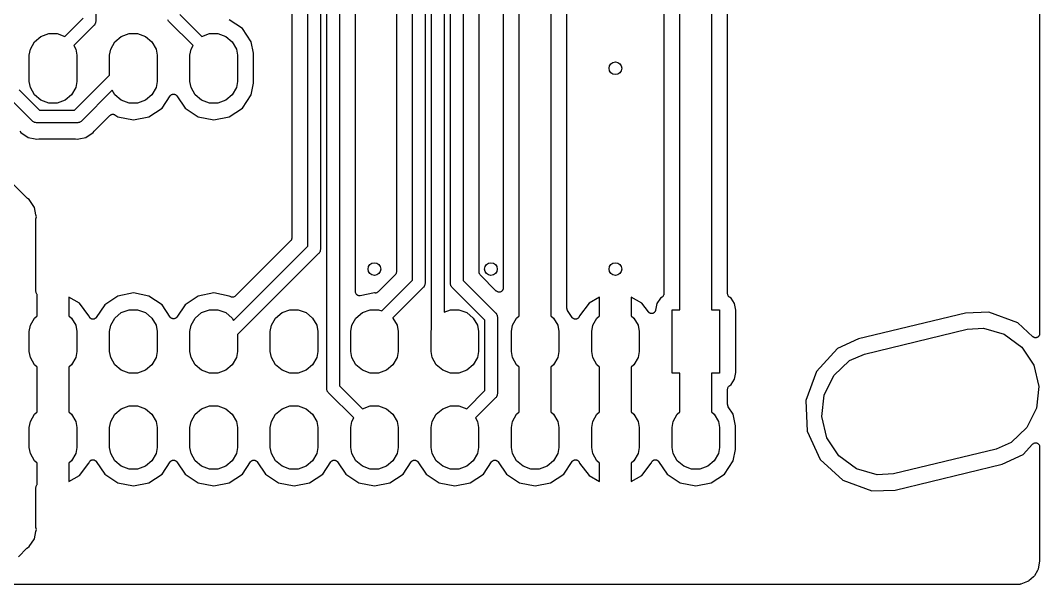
# Model space of a CAD drawing. Extents: x 106 to 188.7, y -135.7 to -88.7.
# Drawn here: x 156.45 to 188.67, y -135.71 to -117.86 of the extents above; entities that cross this region are included whole.
import ezdxf

# ---------------------------------------------------------------- set-up
doc = ezdxf.new("R2010")
doc.units = 0
doc.header["$MEASUREMENT"] = 0
doc.layers.add('BLACK', color=7, linetype='CONTINUOUS')

msp = doc.modelspace()

# ---------------------------------------------------------------- linework, layer by layer
at = {"layer": 'BLACK', "linetype": 'CONTINUOUS'}
for p, q in [((188.672, -89.4379), (188.672, -127.777)), ((165.535, -125.012), (165.535, -95.2992)), ((165.935, -95.3733), (165.935, -125.086)), ((165.027, -95.5178), (165.027, -124.749)), ((166.135, -129.496), (166.135, -95.5477)), ((166.535, -95.6218), (166.535, -129.422)), ((158.831, -95.9878), (158.831, -117.871)), ((170.444, -99.8766), (170.444, -126.092)), ((170.044, -126.166), (170.043, -99.899)), ((169.843, -100.859), (169.843, -127.094)), ((168.843, -126.085), (168.843, -101.181)), ((169.243, -101.107), (169.243, -126.159)), ((169.443, -127.628), (169.443, -100.933)), ((170.951, -125.829), (170.951, -101.415)), ((172.22, -127.21), (172.22, -107.74)), ((173.22, -107.74), (173.22, -127.21)), ((178.3, -107.93), (178.3, -127.02)), ((171.712, -107.974), (171.712, -126.335)), ((173.728, -126.976), (173.728, -107.974)), ((178.808, -126.514), (178.808, -108.436)), ((176.792, -108.927), (176.792, -126.514)), ((177.3, -127.02), (177.3, -108.995)), ((168.335, -110.511), (168.335, -125.822)), ((167.043, -126.451), (167.043, -110.536)), ((157.858, -118.37), (158.431, -117.797)), ((158.826, -117.924), (158.821, -117.95)), ((158.833, -117.898), (158.826, -117.924)), ((158.831, -117.871), (158.833, -117.898)), ((161.121, -117.868), (161.106, -117.847)), ((161.134, -117.891), (161.121, -117.868)), ((161.155, -117.908), (161.134, -117.891)), ((161.907, -118.661), (161.155, -117.908)), ((161.49, -117.678), (162.182, -118.37)), ((163.467, -118.123), (163.051, -117.845)), ((158.766, -118.028), (158.133, -118.661)), ((158.786, -118.011), (158.766, -118.028)), ((158.799, -117.988), (158.786, -118.011)), ((158.815, -117.966), (158.799, -117.988)), ((158.817, -117.957), (158.815, -117.966)), ((158.821, -117.95), (158.817, -117.957)), ((163.746, -118.54), (163.467, -118.123)), ((156.764, -118.77), (156.896, -118.541)), ((156.896, -118.541), (157.099, -118.371)), ((157.099, -118.371), (157.348, -118.28)), ((157.348, -118.28), (157.612, -118.28)), ((157.612, -118.28), (157.858, -118.37)), ((159.304, -118.77), (159.436, -118.541)), ((159.436, -118.541), (159.639, -118.371)), ((159.639, -118.371), (159.888, -118.28)), ((159.888, -118.28), (160.152, -118.28)), ((160.152, -118.28), (160.401, -118.371)), ((160.401, -118.371), (160.604, -118.541)), ((160.604, -118.541), (160.736, -118.77)), ((162.182, -118.37), (162.428, -118.28)), ((162.428, -118.28), (162.692, -118.28)), ((162.692, -118.28), (162.941, -118.371)), ((162.941, -118.371), (163.144, -118.541)), ((163.144, -118.541), (163.276, -118.77)), ((163.819, -118.907), (163.746, -118.54)), ((156.729, -118.965), (156.764, -118.77)), ((158.133, -118.661), (158.196, -118.77)), ((158.196, -118.77), (158.231, -118.965)), ((159.269, -118.965), (159.304, -118.77)), ((160.736, -118.77), (160.771, -118.965)), ((161.809, -118.965), (161.844, -118.77)), ((161.844, -118.77), (161.907, -118.661)), ((163.276, -118.77), (163.311, -118.965)), ((163.819, -119.853), (163.819, -118.907)), ((156.729, -119.795), (156.729, -118.965)), ((158.231, -118.965), (158.231, -119.795)), ((159.269, -119.594), (159.269, -118.965)), ((160.771, -118.965), (160.771, -119.795)), ((161.809, -119.795), (161.809, -118.965)), ((163.311, -118.965), (163.311, -119.795)), ((156.764, -119.99), (156.729, -119.795)), ((158.159, -120.704), (159.269, -119.594)), ((158.231, -119.795), (158.196, -119.99)), ((160.771, -119.795), (160.736, -119.99)), ((161.844, -119.99), (161.809, -119.795)), ((163.311, -119.795), (163.276, -119.99)), ((163.746, -120.22), (163.819, -119.853)), ((156.41, -120.059), (157.055, -120.704)), ((156.896, -120.219), (156.764, -119.99)), ((158.196, -119.99), (158.064, -120.219)), ((159.353, -120.076), (158.39, -121.039)), ((159.436, -120.219), (159.353, -120.076)), ((160.736, -119.99), (160.604, -120.219)), ((161.268, -120.199), (161.282, -120.196)), ((161.282, -120.196), (161.29, -120.197)), ((161.29, -120.197), (161.298, -120.196)), ((161.298, -120.196), (161.312, -120.199)), ((161.976, -120.219), (161.844, -119.99)), ((163.276, -119.99), (163.144, -120.219)), ((156.824, -121.039), (156.075, -120.29)), ((157.099, -120.389), (156.896, -120.219)), ((157.348, -120.48), (157.099, -120.389)), ((157.612, -120.48), (157.348, -120.48)), ((157.861, -120.389), (157.612, -120.48)), ((158.064, -120.219), (157.861, -120.389)), ((159.639, -120.389), (159.436, -120.219)), ((159.888, -120.48), (159.639, -120.389)), ((160.152, -120.48), (159.888, -120.48)), ((160.401, -120.389), (160.152, -120.48)), ((160.604, -120.219), (160.401, -120.389)), ((160.927, -120.637), (161.184, -120.252)), ((161.184, -120.252), (161.194, -120.242)), ((161.194, -120.242), (161.202, -120.231)), ((161.202, -120.231), (161.209, -120.226)), ((161.209, -120.226), (161.215, -120.22)), ((161.215, -120.22), (161.227, -120.214)), ((161.227, -120.214), (161.239, -120.206)), ((161.239, -120.206), (161.247, -120.204)), ((161.247, -120.204), (161.254, -120.201)), ((161.254, -120.201), (161.268, -120.199)), ((161.312, -120.199), (161.326, -120.201)), ((161.326, -120.201), (161.333, -120.204)), ((161.333, -120.204), (161.341, -120.206)), ((161.341, -120.206), (161.353, -120.214)), ((161.353, -120.214), (161.365, -120.22)), ((161.365, -120.22), (161.371, -120.226)), ((161.371, -120.226), (161.378, -120.231)), ((161.378, -120.231), (161.386, -120.242)), ((161.386, -120.242), (161.396, -120.252)), ((161.396, -120.252), (161.653, -120.637)), ((162.179, -120.389), (161.976, -120.219)), ((162.428, -120.48), (162.179, -120.389)), ((162.692, -120.48), (162.428, -120.48)), ((162.941, -120.389), (162.692, -120.48)), ((163.144, -120.219), (162.941, -120.389)), ((163.467, -120.637), (163.746, -120.22)), ((157.055, -120.704), (158.159, -120.704)), ((159.314, -120.844), (159.334, -120.839)), ((159.334, -120.839), (159.353, -120.833)), ((159.353, -120.833), (159.355, -120.833)), ((159.355, -120.833), (159.356, -120.833)), ((159.356, -120.833), (159.377, -120.835)), ((159.377, -120.835), (159.398, -120.836)), ((159.398, -120.836), (159.399, -120.837)), ((159.399, -120.837), (159.4, -120.837)), ((159.4, -120.837), (159.419, -120.846)), ((160.511, -120.915), (160.927, -120.637)), ((161.653, -120.637), (162.069, -120.915)), ((163.051, -120.915), (163.467, -120.637)), ((156.841, -121.06), (156.824, -121.039)), ((156.864, -121.073), (156.841, -121.06)), ((156.886, -121.088), (156.864, -121.073)), ((156.895, -121.09), (156.886, -121.088)), ((156.903, -121.095), (156.895, -121.09)), ((156.929, -121.099), (156.903, -121.095)), ((156.954, -121.106), (156.929, -121.099)), ((156.981, -121.104), (156.954, -121.106)), ((158.233, -121.104), (156.981, -121.104)), ((158.26, -121.106), (158.233, -121.104)), ((158.285, -121.099), (158.26, -121.106)), ((158.311, -121.095), (158.285, -121.099)), ((158.319, -121.09), (158.311, -121.095)), ((158.328, -121.088), (158.319, -121.09)), ((158.35, -121.073), (158.328, -121.088)), ((158.373, -121.06), (158.35, -121.073)), ((158.39, -121.039), (158.373, -121.06)), ((158.801, -121.346), (159.278, -120.87)), ((159.278, -120.87), (159.294, -120.858)), ((159.294, -120.858), (159.311, -120.846)), ((159.311, -120.846), (159.312, -120.845)), ((159.312, -120.845), (159.314, -120.844)), ((159.419, -120.846), (159.438, -120.854)), ((159.438, -120.854), (159.529, -120.915)), ((159.529, -120.915), (160.02, -121.012)), ((160.02, -121.012), (160.511, -120.915)), ((162.069, -120.915), (162.56, -121.012)), ((162.56, -121.012), (163.051, -120.915)), ((156.429, -121.366), (156.462, -121.414)), ((156.462, -121.414), (156.696, -121.571)), ((158.518, -121.571), (158.752, -121.414)), ((158.752, -121.414), (158.785, -121.366)), ((158.785, -121.366), (158.794, -121.357)), ((158.794, -121.357), (158.801, -121.346)), ((156.696, -121.571), (156.915, -121.614)), ((156.915, -121.614), (156.972, -121.626)), ((156.972, -121.626), (157.029, -121.614)), ((157.029, -121.614), (157.042, -121.614)), ((157.042, -121.614), (157.054, -121.612)), ((157.054, -121.612), (158.16, -121.612)), ((158.16, -121.612), (158.172, -121.614)), ((158.172, -121.614), (158.185, -121.614)), ((158.185, -121.614), (158.242, -121.626)), ((158.242, -121.626), (158.299, -121.614)), ((158.299, -121.614), (158.518, -121.571)), ((158.299, -121.614), (158.299, -121.614)), ((156.654, -123.48), (156.144, -122.97)), ((156.665, -123.488), (156.654, -123.48)), ((156.674, -123.496), (156.665, -123.488)), ((156.726, -123.532), (156.674, -123.496)), ((156.894, -123.782), (156.726, -123.532)), ((156.94, -124.016), (156.894, -123.782)), ((156.953, -124.078), (156.94, -124.016)), ((156.94, -124.016), (156.94, -124.016)), ((156.938, -124.165), (156.94, -124.153)), ((156.938, -126.441), (156.938, -124.165)), ((156.94, -124.14), (156.953, -124.078)), ((156.94, -124.153), (156.94, -124.14)), ((163.189, -127.359), (165.535, -125.012)), ((164.99, -124.839), (163.24, -126.589)), ((164.993, -124.834), (164.99, -124.839)), ((164.997, -124.831), (164.993, -124.834)), ((165.006, -124.816), (164.997, -124.831)), ((165.015, -124.803), (165.006, -124.816)), ((165.017, -124.797), (165.015, -124.803)), ((165.019, -124.793), (165.017, -124.797)), ((165.022, -124.776), (165.019, -124.793)), ((165.027, -124.76), (165.022, -124.776)), ((165.027, -124.749), (165.026, -124.755)), ((165.026, -124.755), (165.027, -124.76)), ((165.87, -125.243), (163.31, -127.803)), ((165.891, -125.226), (165.87, -125.243)), ((165.904, -125.203), (165.891, -125.226)), ((165.919, -125.181), (165.904, -125.203)), ((165.921, -125.172), (165.919, -125.181)), ((165.926, -125.164), (165.921, -125.172)), ((165.93, -125.138), (165.926, -125.164)), ((165.937, -125.113), (165.93, -125.138)), ((165.935, -125.086), (165.937, -125.113)), ((168.298, -125.912), (167.757, -126.453)), ((168.301, -125.907), (168.298, -125.912)), ((168.306, -125.904), (168.301, -125.907)), ((168.314, -125.889), (168.306, -125.904)), ((168.324, -125.876), (168.314, -125.889)), ((168.325, -125.87), (168.324, -125.876)), ((168.328, -125.866), (168.325, -125.87)), ((168.331, -125.849), (168.328, -125.866)), ((168.335, -125.833), (168.331, -125.849)), ((168.335, -125.822), (168.335, -125.828)), ((168.335, -125.828), (168.335, -125.833)), ((170.952, -125.834), (170.951, -125.829)), ((170.952, -125.84), (170.952, -125.834)), ((170.956, -125.856), (170.952, -125.84)), ((170.959, -125.872), (170.956, -125.856)), ((170.962, -125.877), (170.959, -125.872)), ((170.963, -125.882), (170.962, -125.877)), ((170.973, -125.896), (170.963, -125.882)), ((170.981, -125.91), (170.973, -125.896)), ((170.985, -125.914), (170.981, -125.91)), ((170.989, -125.918), (170.985, -125.914)), ((171.495, -126.425), (170.989, -125.918)), ((167.872, -127.056), (168.843, -126.085)), ((169.179, -126.316), (168.218, -127.276)), ((169.199, -126.299), (169.179, -126.316)), ((169.212, -126.276), (169.199, -126.299)), ((169.228, -126.254), (169.212, -126.276)), ((169.23, -126.245), (169.228, -126.254)), ((169.234, -126.237), (169.23, -126.245)), ((169.239, -126.211), (169.234, -126.237)), ((169.246, -126.186), (169.239, -126.211)), ((169.243, -126.159), (169.246, -126.186)), ((170.041, -126.192), (170.044, -126.166)), ((170.048, -126.218), (170.041, -126.192)), ((170.053, -126.244), (170.048, -126.218)), ((170.057, -126.252), (170.053, -126.244)), ((170.059, -126.26), (170.057, -126.252)), ((170.075, -126.282), (170.059, -126.26)), ((170.088, -126.305), (170.075, -126.282)), ((170.108, -126.322), (170.088, -126.305)), ((170.444, -126.092), (171.465, -127.113)), ((156.938, -126.442), (156.938, -126.441)), ((156.942, -126.463), (156.938, -126.442)), ((156.938, -126.442), (156.938, -126.442)), ((156.946, -126.485), (156.942, -126.463)), ((156.957, -126.504), (156.946, -126.485)), ((156.946, -126.485), (156.946, -126.485)), ((156.946, -126.485), (156.946, -126.485)), ((156.968, -126.523), (156.957, -126.504)), ((156.98, -126.533), (156.968, -126.523)), ((156.968, -126.523), (156.968, -126.523)), ((156.968, -126.523), (156.968, -126.523)), ((156.98, -127.21), (156.98, -126.533)), ((158.312, -126.815), (157.98, -126.625)), ((157.98, -126.625), (157.98, -127.21)), ((159.529, -126.585), (159.113, -126.863)), ((160.02, -126.487), (159.529, -126.585)), ((160.511, -126.585), (160.02, -126.487)), ((160.927, -126.863), (160.511, -126.585)), ((162.069, -126.585), (161.653, -126.863)), ((162.56, -126.487), (162.069, -126.585)), ((163.051, -126.585), (162.56, -126.487)), ((163.08, -126.604), (163.051, -126.585)), ((163.099, -126.613), (163.08, -126.604)), ((163.118, -126.621), (163.099, -126.613)), ((163.119, -126.622), (163.118, -126.621)), ((163.12, -126.622), (163.119, -126.622)), ((163.141, -126.623), (163.12, -126.622)), ((163.161, -126.625), (163.141, -126.623)), ((163.163, -126.625), (163.161, -126.625)), ((163.164, -126.625), (163.163, -126.625)), ((163.184, -126.619), (163.164, -126.625)), ((163.204, -126.614), (163.184, -126.619)), ((163.205, -126.613), (163.204, -126.614)), ((163.207, -126.613), (163.205, -126.613)), ((163.223, -126.6), (163.207, -126.613)), ((163.24, -126.589), (163.223, -126.6)), ((167.043, -126.453), (167.043, -126.451)), ((167.043, -126.454), (167.043, -126.453)), ((167.047, -126.474), (167.043, -126.454)), ((167.051, -126.495), (167.047, -126.474)), ((167.051, -126.496), (167.051, -126.495)), ((167.052, -126.497), (167.051, -126.496)), ((167.062, -126.515), (167.052, -126.497)), ((167.073, -126.533), (167.062, -126.515)), ((167.074, -126.534), (167.073, -126.533)), ((167.075, -126.535), (167.074, -126.534)), ((167.091, -126.548), (167.075, -126.535)), ((167.107, -126.561), (167.091, -126.548)), ((167.108, -126.562), (167.107, -126.561)), ((167.109, -126.563), (167.108, -126.562)), ((167.129, -126.569), (167.109, -126.563)), ((167.148, -126.576), (167.129, -126.569)), ((167.149, -126.576), (167.148, -126.576)), ((167.151, -126.577), (167.149, -126.576)), ((167.171, -126.576), (167.151, -126.577)), ((167.192, -126.576), (167.171, -126.576)), ((167.193, -126.576), (167.192, -126.576)), ((167.195, -126.576), (167.193, -126.576)), ((167.64, -126.487), (167.195, -126.576)), ((167.643, -126.488), (167.64, -126.487)), ((167.661, -126.488), (167.643, -126.488)), ((167.678, -126.49), (167.661, -126.488)), ((167.682, -126.489), (167.678, -126.49)), ((167.687, -126.489), (167.682, -126.489)), ((167.704, -126.483), (167.687, -126.489)), ((167.721, -126.478), (167.704, -126.483)), ((167.724, -126.476), (167.721, -126.478)), ((167.728, -126.475), (167.724, -126.476)), ((167.742, -126.463), (167.728, -126.475)), ((167.757, -126.453), (167.742, -126.463)), ((171.13, -127.344), (170.108, -126.322)), ((171.509, -126.434), (171.495, -126.425)), ((171.522, -126.445), (171.509, -126.434)), ((171.527, -126.447), (171.522, -126.445)), ((171.531, -126.45), (171.527, -126.447)), ((171.547, -126.455), (171.531, -126.45)), ((171.563, -126.46), (171.547, -126.455)), ((171.569, -126.46), (171.563, -126.46)), ((171.574, -126.462), (171.569, -126.46)), ((171.59, -126.46), (171.574, -126.462)), ((171.607, -126.46), (171.59, -126.46)), ((171.612, -126.458), (171.607, -126.46)), ((171.618, -126.458), (171.612, -126.458)), ((171.633, -126.451), (171.618, -126.458)), ((171.648, -126.445), (171.633, -126.451)), ((171.653, -126.442), (171.648, -126.445)), ((171.658, -126.439), (171.653, -126.442)), ((171.67, -126.427), (171.658, -126.439)), ((171.682, -126.417), (171.67, -126.427)), ((171.685, -126.412), (171.682, -126.417)), ((171.689, -126.408), (171.685, -126.412)), ((171.696, -126.393), (171.689, -126.408)), ((171.704, -126.379), (171.696, -126.393)), ((171.705, -126.373), (171.704, -126.379)), ((171.708, -126.368), (171.705, -126.373)), ((171.709, -126.351), (171.708, -126.368)), ((171.712, -126.335), (171.709, -126.351)), ((174.76, -126.625), (174.428, -126.815)), ((174.76, -127.21), (174.76, -126.625)), ((176.092, -126.815), (175.76, -126.625)), ((175.76, -126.625), (175.76, -127.21)), ((176.736, -126.619), (176.684, -126.654)), ((176.749, -126.607), (176.736, -126.619)), ((176.762, -126.595), (176.749, -126.607)), ((176.764, -126.592), (176.762, -126.595)), ((176.767, -126.589), (176.764, -126.592)), ((176.775, -126.573), (176.767, -126.589)), ((176.784, -126.557), (176.775, -126.573)), ((176.785, -126.553), (176.784, -126.557)), ((176.787, -126.549), (176.785, -126.553)), ((176.789, -126.531), (176.787, -126.549)), ((176.792, -126.514), (176.789, -126.531)), ((178.811, -126.531), (178.808, -126.514)), ((178.813, -126.549), (178.811, -126.531)), ((178.815, -126.553), (178.813, -126.549)), ((178.816, -126.557), (178.815, -126.553)), ((178.825, -126.573), (178.816, -126.557)), ((178.833, -126.589), (178.825, -126.573)), ((178.836, -126.592), (178.833, -126.589)), ((178.838, -126.595), (178.836, -126.592)), ((178.851, -126.607), (178.838, -126.595)), ((178.864, -126.619), (178.851, -126.607)), ((178.916, -126.654), (178.864, -126.619)), ((158.614, -127.206), (158.312, -126.815)), ((159.113, -126.863), (158.847, -127.261)), ((161.184, -127.248), (160.927, -126.863)), ((161.653, -126.863), (161.396, -127.248)), ((174.428, -126.815), (174.126, -127.206)), ((176.304, -127.089), (176.092, -126.815)), ((176.571, -126.822), (176.529, -127.036)), ((176.684, -126.654), (176.571, -126.822)), ((179.029, -126.822), (178.916, -126.654)), ((179.07, -127.033), (179.029, -126.822)), ((156.764, -127.51), (156.897, -127.28)), ((156.897, -127.28), (156.98, -127.21)), ((157.98, -127.21), (158.063, -127.28)), ((158.063, -127.28), (158.196, -127.51)), ((158.619, -127.224), (158.614, -127.206)), ((158.624, -127.235), (158.619, -127.224)), ((158.628, -127.247), (158.624, -127.235)), ((158.633, -127.255), (158.628, -127.247)), ((158.638, -127.264), (158.633, -127.255)), ((158.646, -127.272), (158.638, -127.264)), ((158.654, -127.282), (158.646, -127.272)), ((158.662, -127.288), (158.654, -127.282)), ((158.823, -127.286), (158.817, -127.293)), ((158.832, -127.28), (158.823, -127.286)), ((158.839, -127.27), (158.832, -127.28)), ((158.847, -127.261), (158.839, -127.27)), ((159.304, -127.51), (159.437, -127.28)), ((159.437, -127.28), (159.639, -127.11)), ((159.639, -127.11), (159.888, -127.02)), ((159.888, -127.02), (160.152, -127.02)), ((160.152, -127.02), (160.401, -127.11)), ((160.401, -127.11), (160.603, -127.28)), ((160.603, -127.28), (160.736, -127.51)), ((161.194, -127.258), (161.184, -127.248)), ((161.202, -127.269), (161.194, -127.258)), ((161.209, -127.274), (161.202, -127.269)), ((161.215, -127.28), (161.209, -127.274)), ((161.227, -127.286), (161.215, -127.28)), ((161.239, -127.294), (161.227, -127.286)), ((161.353, -127.286), (161.341, -127.294)), ((161.365, -127.28), (161.353, -127.286)), ((161.371, -127.274), (161.365, -127.28)), ((161.378, -127.269), (161.371, -127.274)), ((161.386, -127.258), (161.378, -127.269)), ((161.396, -127.248), (161.386, -127.258)), ((161.844, -127.51), (161.977, -127.28)), ((161.977, -127.28), (162.179, -127.11)), ((162.179, -127.11), (162.428, -127.02)), ((162.428, -127.02), (162.692, -127.02)), ((162.692, -127.02), (162.941, -127.11)), ((162.941, -127.11), (163.143, -127.28)), ((163.143, -127.28), (163.189, -127.359)), ((164.384, -127.51), (164.517, -127.28)), ((164.517, -127.28), (164.719, -127.11)), ((164.719, -127.11), (164.968, -127.02)), ((164.968, -127.02), (165.232, -127.02)), ((165.232, -127.02), (165.481, -127.11)), ((165.481, -127.11), (165.683, -127.28)), ((165.683, -127.28), (165.816, -127.51)), ((166.924, -127.51), (167.057, -127.28)), ((167.057, -127.28), (167.259, -127.11)), ((167.259, -127.11), (167.508, -127.02)), ((167.508, -127.02), (167.772, -127.02)), ((167.772, -127.02), (167.872, -127.056)), ((168.218, -127.276), (168.223, -127.28)), ((168.223, -127.28), (168.356, -127.51)), ((169.843, -127.094), (170.048, -127.02)), ((170.048, -127.02), (170.312, -127.02)), ((170.312, -127.02), (170.561, -127.11)), ((170.561, -127.11), (170.763, -127.28)), ((170.763, -127.28), (170.896, -127.51)), ((171.465, -127.113), (171.486, -127.13)), ((171.486, -127.13), (171.499, -127.153)), ((171.499, -127.153), (171.514, -127.175)), ((171.514, -127.175), (171.516, -127.184)), ((171.516, -127.184), (171.521, -127.192)), ((171.521, -127.192), (171.525, -127.218)), ((171.525, -127.218), (171.532, -127.243)), ((171.532, -127.243), (171.53, -127.27)), ((171.53, -127.27), (171.53, -129.651)), ((172.004, -127.51), (172.137, -127.28)), ((172.137, -127.28), (172.22, -127.21)), ((173.22, -127.21), (173.303, -127.28)), ((173.303, -127.28), (173.436, -127.51)), ((173.731, -126.991), (173.728, -126.976)), ((173.732, -127.006), (173.731, -126.991)), ((173.734, -127.012), (173.732, -127.006)), ((173.736, -127.019), (173.734, -127.012)), ((173.743, -127.032), (173.736, -127.019)), ((173.749, -127.046), (173.743, -127.032)), ((173.893, -127.261), (173.749, -127.046)), ((173.901, -127.27), (173.893, -127.261)), ((173.908, -127.28), (173.901, -127.27)), ((173.917, -127.286), (173.908, -127.28)), ((173.923, -127.293), (173.917, -127.286)), ((174.086, -127.282), (174.078, -127.288)), ((174.094, -127.272), (174.086, -127.282)), ((174.102, -127.264), (174.094, -127.272)), ((174.107, -127.255), (174.102, -127.264)), ((174.112, -127.247), (174.107, -127.255)), ((174.116, -127.235), (174.112, -127.247)), ((174.121, -127.224), (174.116, -127.235)), ((174.126, -127.206), (174.121, -127.224)), ((174.544, -127.51), (174.677, -127.28)), ((174.677, -127.28), (174.76, -127.21)), ((175.76, -127.21), (175.843, -127.28)), ((175.843, -127.28), (175.976, -127.51)), ((176.313, -127.097), (176.304, -127.089)), ((176.321, -127.107), (176.313, -127.097)), ((176.329, -127.112), (176.321, -127.107)), ((176.336, -127.119), (176.329, -127.112)), ((176.348, -127.123), (176.336, -127.119)), ((176.358, -127.13), (176.348, -127.123)), ((176.368, -127.132), (176.358, -127.13)), ((176.377, -127.136), (176.368, -127.132)), ((176.389, -127.136), (176.377, -127.136)), ((176.401, -127.138), (176.389, -127.136)), ((176.411, -127.137), (176.401, -127.138)), ((176.421, -127.137), (176.411, -127.137)), ((176.433, -127.134), (176.421, -127.137)), ((176.445, -127.132), (176.433, -127.134)), ((176.454, -127.127), (176.445, -127.132)), ((176.463, -127.124), (176.454, -127.127)), ((176.473, -127.116), (176.463, -127.124)), ((176.484, -127.111), (176.473, -127.116)), ((176.49, -127.103), (176.484, -127.111)), ((176.498, -127.097), (176.49, -127.103)), ((176.505, -127.087), (176.498, -127.097)), ((176.513, -127.077), (176.505, -127.087)), ((176.516, -127.068), (176.513, -127.077)), ((176.522, -127.06), (176.516, -127.068)), ((176.524, -127.048), (176.522, -127.06)), ((176.529, -127.036), (176.524, -127.048)), ((177.05, -129.02), (177.05, -127.02)), ((177.05, -127.02), (177.3, -127.02)), ((178.3, -127.02), (178.55, -127.02)), ((178.55, -127.02), (178.55, -129.02)), ((179.07, -129.007), (179.07, -127.033)), ((186.332, -127.122), (182.946, -127.942)), ((187.062, -127.092), (186.332, -127.122)), ((187.98, -127.429), (187.062, -127.092)), ((156.73, -127.704), (156.764, -127.51)), ((158.196, -127.51), (158.23, -127.704)), ((158.669, -127.295), (158.662, -127.288)), ((158.68, -127.3), (158.669, -127.295)), ((158.69, -127.307), (158.68, -127.3)), ((158.7, -127.309), (158.69, -127.307)), ((158.709, -127.313), (158.7, -127.309)), ((158.721, -127.314), (158.709, -127.313)), ((158.733, -127.317), (158.721, -127.314)), ((158.743, -127.316), (158.733, -127.317)), ((158.753, -127.317), (158.743, -127.316)), ((158.765, -127.314), (158.753, -127.317)), ((158.777, -127.312), (158.765, -127.314)), ((158.786, -127.308), (158.777, -127.312)), ((158.796, -127.305), (158.786, -127.308)), ((158.806, -127.298), (158.796, -127.305)), ((158.817, -127.293), (158.806, -127.298)), ((159.27, -127.704), (159.304, -127.51)), ((160.736, -127.51), (160.77, -127.704)), ((161.247, -127.296), (161.239, -127.294)), ((161.254, -127.3), (161.247, -127.296)), ((161.268, -127.301), (161.254, -127.3)), ((161.282, -127.304), (161.268, -127.301)), ((161.29, -127.304), (161.282, -127.304)), ((161.298, -127.304), (161.29, -127.304)), ((161.312, -127.301), (161.298, -127.304)), ((161.326, -127.3), (161.312, -127.301)), ((161.333, -127.296), (161.326, -127.3)), ((161.341, -127.294), (161.333, -127.296)), ((161.81, -127.704), (161.844, -127.51)), ((164.35, -127.704), (164.384, -127.51)), ((165.816, -127.51), (165.85, -127.704)), ((166.89, -127.704), (166.924, -127.51)), ((168.356, -127.51), (168.39, -127.704)), ((170.896, -127.51), (170.93, -127.704)), ((171.13, -129.577), (171.13, -127.344)), ((171.97, -127.704), (172.004, -127.51)), ((173.436, -127.51), (173.47, -127.704)), ((173.934, -127.298), (173.923, -127.293)), ((173.944, -127.305), (173.934, -127.298)), ((173.954, -127.308), (173.944, -127.305)), ((173.963, -127.312), (173.954, -127.308)), ((173.975, -127.314), (173.963, -127.312)), ((173.987, -127.317), (173.975, -127.314)), ((173.997, -127.316), (173.987, -127.317)), ((174.007, -127.317), (173.997, -127.316)), ((174.019, -127.314), (174.007, -127.317)), ((174.031, -127.313), (174.019, -127.314)), ((174.04, -127.309), (174.031, -127.313)), ((174.05, -127.307), (174.04, -127.309)), ((174.06, -127.3), (174.05, -127.307)), ((174.071, -127.295), (174.06, -127.3)), ((174.078, -127.288), (174.071, -127.295)), ((174.51, -127.704), (174.544, -127.51)), ((175.976, -127.51), (176.01, -127.704)), ((186.382, -127.633), (186.895, -127.601)), ((186.895, -127.601), (187.555, -127.795)), ((188.459, -127.87), (187.98, -127.429)), ((156.73, -128.336), (156.73, -127.704)), ((158.23, -127.704), (158.23, -128.336)), ((159.27, -128.336), (159.27, -127.704)), ((160.77, -127.704), (160.77, -128.336)), ((161.81, -128.336), (161.81, -127.704)), ((163.31, -127.803), (163.31, -128.336)), ((164.35, -128.336), (164.35, -127.704)), ((165.85, -127.704), (165.85, -128.336)), ((166.89, -128.336), (166.89, -127.704)), ((168.39, -127.704), (168.39, -128.336)), ((169.43, -127.704), (169.443, -127.628)), ((169.43, -128.336), (169.43, -127.704)), ((170.93, -127.704), (170.93, -128.336)), ((171.97, -128.336), (171.97, -127.704)), ((173.47, -127.704), (173.47, -128.336)), ((174.51, -128.336), (174.51, -127.704)), ((176.01, -127.704), (176.01, -128.336)), ((183.135, -128.419), (186.382, -127.633)), ((187.555, -127.795), (188.109, -128.203)), ((188.471, -127.877), (188.459, -127.87)), ((188.481, -127.886), (188.471, -127.877)), ((188.489, -127.889), (188.481, -127.886)), ((188.496, -127.894), (188.489, -127.889)), ((188.51, -127.897), (188.496, -127.894)), ((188.523, -127.902), (188.51, -127.897)), ((188.531, -127.902), (188.523, -127.902)), ((188.539, -127.903), (188.531, -127.902)), ((188.553, -127.902), (188.539, -127.903)), ((188.567, -127.902), (188.553, -127.902)), ((188.575, -127.899), (188.567, -127.902)), ((188.583, -127.898), (188.575, -127.899)), ((188.595, -127.891), (188.583, -127.898)), ((188.608, -127.886), (188.595, -127.891)), ((188.615, -127.881), (188.608, -127.886)), ((188.622, -127.877), (188.615, -127.881)), ((188.632, -127.867), (188.622, -127.877)), ((188.642, -127.858), (188.632, -127.867)), ((188.646, -127.851), (188.642, -127.858)), ((188.652, -127.845), (188.646, -127.851)), ((188.657, -127.832), (188.652, -127.845)), ((188.664, -127.82), (188.657, -127.832)), ((188.666, -127.812), (188.664, -127.82)), ((188.669, -127.804), (188.666, -127.812)), ((188.67, -127.79), (188.669, -127.804)), ((188.672, -127.777), (188.67, -127.79)), ((182.282, -128.249), (181.62, -128.968)), ((182.946, -127.942), (182.282, -128.249)), ((188.109, -128.203), (188.489, -128.776)), ((156.764, -128.53), (156.73, -128.336)), ((156.897, -128.76), (156.764, -128.53)), ((158.196, -128.53), (158.063, -128.76)), ((158.23, -128.336), (158.196, -128.53)), ((159.304, -128.53), (159.27, -128.336)), ((159.437, -128.76), (159.304, -128.53)), ((160.736, -128.53), (160.603, -128.76)), ((160.77, -128.336), (160.736, -128.53)), ((161.844, -128.53), (161.81, -128.336)), ((161.977, -128.76), (161.844, -128.53)), ((163.276, -128.53), (163.143, -128.76)), ((163.31, -128.336), (163.276, -128.53)), ((164.384, -128.53), (164.35, -128.336)), ((164.517, -128.76), (164.384, -128.53)), ((165.816, -128.53), (165.683, -128.76)), ((165.85, -128.336), (165.816, -128.53)), ((166.924, -128.53), (166.89, -128.336)), ((167.057, -128.76), (166.924, -128.53)), ((168.356, -128.53), (168.223, -128.76)), ((168.39, -128.336), (168.356, -128.53)), ((169.464, -128.53), (169.43, -128.336)), ((169.597, -128.76), (169.464, -128.53)), ((170.896, -128.53), (170.763, -128.76)), ((170.93, -128.336), (170.896, -128.53)), ((172.004, -128.53), (171.97, -128.336)), ((172.137, -128.76), (172.004, -128.53)), ((173.436, -128.53), (173.303, -128.76)), ((173.47, -128.336), (173.436, -128.53)), ((174.544, -128.53), (174.51, -128.336)), ((174.677, -128.76), (174.544, -128.53)), ((175.976, -128.53), (175.843, -128.76)), ((176.01, -128.336), (175.976, -128.53)), ((182.663, -128.624), (183.135, -128.419)), ((156.98, -128.83), (156.897, -128.76)), ((156.98, -130.25), (156.98, -128.83)), ((158.063, -128.76), (157.98, -128.83)), ((157.98, -128.83), (157.98, -130.25)), ((159.639, -128.93), (159.437, -128.76)), ((160.603, -128.76), (160.401, -128.93)), ((162.179, -128.93), (161.977, -128.76)), ((163.143, -128.76), (162.941, -128.93)), ((164.719, -128.93), (164.517, -128.76)), ((165.683, -128.76), (165.481, -128.93)), ((167.259, -128.93), (167.057, -128.76)), ((168.223, -128.76), (168.021, -128.93)), ((169.799, -128.93), (169.597, -128.76)), ((170.763, -128.76), (170.561, -128.93)), ((172.22, -128.83), (172.137, -128.76)), ((172.22, -130.25), (172.22, -128.83)), ((173.303, -128.76), (173.22, -128.83)), ((173.22, -128.83), (173.22, -130.25)), ((174.76, -128.83), (174.677, -128.76)), ((174.76, -130.25), (174.76, -128.83)), ((175.843, -128.76), (175.76, -128.83)), ((175.76, -128.83), (175.76, -130.25)), ((182.165, -129.099), (182.663, -128.624)), ((188.489, -128.776), (188.651, -129.444)), ((159.888, -129.02), (159.639, -128.93)), ((160.152, -129.02), (159.888, -129.02)), ((160.401, -128.93), (160.152, -129.02)), ((162.428, -129.02), (162.179, -128.93)), ((162.692, -129.02), (162.428, -129.02)), ((162.941, -128.93), (162.692, -129.02)), ((164.968, -129.02), (164.719, -128.93)), ((165.232, -129.02), (164.968, -129.02)), ((165.481, -128.93), (165.232, -129.02)), ((167.508, -129.02), (167.259, -128.93)), ((167.772, -129.02), (167.508, -129.02)), ((168.021, -128.93), (167.772, -129.02)), ((170.048, -129.02), (169.799, -128.93)), ((170.312, -129.02), (170.048, -129.02)), ((170.561, -128.93), (170.312, -129.02)), ((177.3, -129.02), (177.05, -129.02)), ((177.3, -130.25), (177.3, -129.02)), ((178.55, -129.02), (178.3, -129.02)), ((178.3, -129.02), (178.3, -130.25)), ((178.916, -129.386), (179.029, -129.218)), ((179.029, -129.218), (179.07, -129.007)), ((181.62, -128.968), (181.283, -129.886)), ((181.859, -129.715), (182.165, -129.099)), ((166.133, -129.523), (166.135, -129.496)), ((166.14, -129.548), (166.133, -129.523)), ((166.535, -129.422), (167.262, -130.149)), ((178.808, -129.526), (178.811, -129.509)), ((178.808, -130.016), (178.808, -129.526)), ((178.811, -129.509), (178.813, -129.491)), ((178.813, -129.491), (178.815, -129.487)), ((178.815, -129.487), (178.816, -129.483)), ((178.816, -129.483), (178.825, -129.467)), ((178.825, -129.467), (178.833, -129.451)), ((178.833, -129.451), (178.836, -129.448)), ((178.836, -129.448), (178.838, -129.445)), ((178.838, -129.445), (178.851, -129.433)), ((178.851, -129.433), (178.864, -129.421)), ((178.864, -129.421), (178.916, -129.386)), ((188.651, -129.444), (188.574, -130.127)), ((166.144, -129.574), (166.14, -129.548)), ((166.149, -129.582), (166.144, -129.574)), ((166.151, -129.591), (166.149, -129.582)), ((166.166, -129.613), (166.151, -129.591)), ((166.179, -129.636), (166.166, -129.613)), ((166.2, -129.653), (166.179, -129.636)), ((166.987, -130.44), (166.2, -129.653)), ((170.558, -130.149), (171.13, -129.577)), ((171.465, -129.808), (170.833, -130.44)), ((171.486, -129.791), (171.465, -129.808)), ((171.499, -129.768), (171.486, -129.791)), ((171.514, -129.746), (171.499, -129.768)), ((171.516, -129.737), (171.514, -129.746)), ((171.521, -129.729), (171.516, -129.737)), ((171.525, -129.703), (171.521, -129.729)), ((171.532, -129.678), (171.525, -129.703)), ((171.53, -129.651), (171.532, -129.678)), ((181.783, -130.398), (181.859, -129.715)), ((159.437, -130.32), (159.639, -130.15)), ((159.639, -130.15), (159.888, -130.06)), ((159.888, -130.06), (160.152, -130.06)), ((160.152, -130.06), (160.401, -130.15)), ((160.401, -130.15), (160.603, -130.32)), ((161.977, -130.32), (162.179, -130.15)), ((162.179, -130.15), (162.428, -130.06)), ((162.428, -130.06), (162.692, -130.06)), ((162.692, -130.06), (162.941, -130.15)), ((162.941, -130.15), (163.143, -130.32)), ((164.517, -130.32), (164.719, -130.15)), ((164.719, -130.15), (164.968, -130.06)), ((164.968, -130.06), (165.232, -130.06)), ((165.232, -130.06), (165.481, -130.15)), ((165.481, -130.15), (165.683, -130.32)), ((167.262, -130.149), (167.508, -130.06)), ((167.508, -130.06), (167.772, -130.06)), ((167.772, -130.06), (168.021, -130.15)), ((168.021, -130.15), (168.223, -130.32)), ((169.597, -130.32), (169.799, -130.15)), ((169.799, -130.15), (170.048, -130.06)), ((170.048, -130.06), (170.312, -130.06)), ((170.312, -130.06), (170.558, -130.149)), ((178.811, -130.031), (178.808, -130.016)), ((178.812, -130.046), (178.811, -130.031)), ((178.814, -130.052), (178.812, -130.046)), ((178.816, -130.059), (178.814, -130.052)), ((178.823, -130.072), (178.816, -130.059)), ((178.829, -130.086), (178.823, -130.072)), ((178.985, -130.319), (178.829, -130.086)), ((181.283, -129.886), (181.323, -130.863)), ((188.574, -130.127), (188.268, -130.743)), ((156.764, -130.55), (156.897, -130.32)), ((156.897, -130.32), (156.98, -130.25)), ((157.98, -130.25), (158.063, -130.32)), ((158.063, -130.32), (158.196, -130.55)), ((159.304, -130.55), (159.437, -130.32)), ((160.603, -130.32), (160.736, -130.55)), ((161.844, -130.55), (161.977, -130.32)), ((163.143, -130.32), (163.276, -130.55)), ((164.384, -130.55), (164.517, -130.32)), ((165.683, -130.32), (165.816, -130.55)), ((166.924, -130.55), (166.987, -130.44)), ((168.223, -130.32), (168.356, -130.55)), ((169.464, -130.55), (169.597, -130.32)), ((170.833, -130.44), (170.896, -130.55)), ((172.004, -130.55), (172.137, -130.32)), ((172.137, -130.32), (172.22, -130.25)), ((173.22, -130.25), (173.303, -130.32)), ((173.303, -130.32), (173.436, -130.55)), ((174.544, -130.55), (174.677, -130.32)), ((174.677, -130.32), (174.76, -130.25)), ((175.76, -130.25), (175.843, -130.32)), ((175.843, -130.32), (175.976, -130.55)), ((177.084, -130.55), (177.217, -130.32)), ((177.217, -130.32), (177.3, -130.25)), ((178.3, -130.25), (178.383, -130.32)), ((178.383, -130.32), (178.516, -130.55)), ((179.058, -130.686), (178.985, -130.319)), ((181.944, -131.066), (181.783, -130.398)), ((156.73, -130.744), (156.764, -130.55)), ((156.73, -131.376), (156.73, -130.744)), ((158.196, -130.55), (158.23, -130.744)), ((158.23, -130.744), (158.23, -131.376)), ((159.27, -130.744), (159.304, -130.55)), ((159.27, -131.376), (159.27, -130.744)), ((160.736, -130.55), (160.77, -130.744)), ((160.77, -130.744), (160.77, -131.376)), ((161.81, -130.744), (161.844, -130.55)), ((161.81, -131.376), (161.81, -130.744)), ((163.276, -130.55), (163.31, -130.744)), ((163.31, -130.744), (163.31, -131.376)), ((164.35, -130.744), (164.384, -130.55)), ((164.35, -131.376), (164.35, -130.744)), ((165.816, -130.55), (165.85, -130.744)), ((165.85, -130.744), (165.85, -131.376)), ((166.89, -130.744), (166.924, -130.55)), ((166.89, -131.376), (166.89, -130.744)), ((168.356, -130.55), (168.39, -130.744)), ((168.39, -130.744), (168.39, -131.376)), ((169.43, -130.744), (169.464, -130.55)), ((169.43, -131.376), (169.43, -130.744)), ((170.896, -130.55), (170.93, -130.744)), ((170.93, -130.744), (170.93, -131.376)), ((171.97, -130.744), (172.004, -130.55)), ((171.97, -131.376), (171.97, -130.744)), ((173.436, -130.55), (173.47, -130.744)), ((173.47, -130.744), (173.47, -131.376)), ((174.51, -130.744), (174.544, -130.55)), ((174.51, -131.376), (174.51, -130.744)), ((175.976, -130.55), (176.01, -130.744)), ((176.01, -130.744), (176.01, -131.376)), ((177.05, -130.744), (177.084, -130.55)), ((177.05, -131.376), (177.05, -130.744)), ((178.516, -130.55), (178.55, -130.744)), ((178.55, -130.744), (178.55, -131.376)), ((179.058, -131.434), (179.058, -130.686)), ((188.268, -130.743), (187.771, -131.218)), ((181.323, -130.863), (181.734, -131.75)), ((182.325, -131.639), (181.944, -131.066)), ((156.764, -131.57), (156.73, -131.376)), ((158.23, -131.376), (158.196, -131.57)), ((159.304, -131.57), (159.27, -131.376)), ((160.77, -131.376), (160.736, -131.57)), ((161.844, -131.57), (161.81, -131.376)), ((163.31, -131.376), (163.276, -131.57)), ((164.384, -131.57), (164.35, -131.376)), ((165.85, -131.376), (165.816, -131.57)), ((166.924, -131.57), (166.89, -131.376)), ((168.39, -131.376), (168.356, -131.57)), ((169.464, -131.57), (169.43, -131.376)), ((170.93, -131.376), (170.896, -131.57)), ((172.004, -131.57), (171.97, -131.376)), ((173.47, -131.376), (173.436, -131.57)), ((174.544, -131.57), (174.51, -131.376)), ((176.01, -131.376), (175.976, -131.57)), ((177.084, -131.57), (177.05, -131.376)), ((178.55, -131.376), (178.516, -131.57)), ((178.985, -131.801), (179.058, -131.434)), ((187.299, -131.423), (184.052, -132.209)), ((187.771, -131.218), (187.299, -131.423)), ((188.151, -131.593), (188.452, -131.267)), ((188.452, -131.267), (188.467, -131.256)), ((188.467, -131.256), (188.481, -131.243)), ((188.481, -131.243), (188.484, -131.242)), ((188.484, -131.242), (188.487, -131.241)), ((188.487, -131.241), (188.505, -131.235)), ((188.505, -131.235), (188.523, -131.228)), ((188.523, -131.228), (188.526, -131.228)), ((188.526, -131.228), (188.529, -131.227)), ((188.529, -131.227), (188.548, -131.228)), ((188.548, -131.228), (188.567, -131.228)), ((188.567, -131.228), (188.57, -131.229)), ((188.57, -131.229), (188.573, -131.229)), ((188.573, -131.229), (188.59, -131.237)), ((188.59, -131.237), (188.608, -131.243)), ((188.608, -131.243), (188.611, -131.245)), ((188.611, -131.245), (188.614, -131.246)), ((188.614, -131.246), (188.628, -131.259)), ((188.628, -131.259), (188.642, -131.272)), ((188.642, -131.272), (188.644, -131.274)), ((188.644, -131.274), (188.646, -131.276)), ((188.646, -131.276), (188.655, -131.293)), ((188.655, -131.293), (188.664, -131.31)), ((188.664, -131.31), (188.665, -131.313)), ((188.665, -131.313), (188.666, -131.315)), ((188.666, -131.315), (188.669, -131.334)), ((188.669, -131.334), (188.672, -131.353)), ((188.672, -131.353), (188.672, -134.941)), ((156.897, -131.8), (156.764, -131.57)), ((158.196, -131.57), (158.063, -131.8)), ((158.646, -131.808), (158.654, -131.798)), ((158.654, -131.798), (158.662, -131.792)), ((158.662, -131.792), (158.669, -131.785)), ((158.669, -131.785), (158.68, -131.78)), ((158.68, -131.78), (158.69, -131.773)), ((158.69, -131.773), (158.7, -131.771)), ((158.7, -131.771), (158.709, -131.767)), ((158.709, -131.767), (158.721, -131.766)), ((158.721, -131.766), (158.733, -131.763)), ((158.733, -131.763), (158.743, -131.764)), ((158.743, -131.764), (158.753, -131.763)), ((158.753, -131.763), (158.765, -131.766)), ((158.765, -131.766), (158.777, -131.768)), ((158.777, -131.768), (158.786, -131.772)), ((158.786, -131.772), (158.796, -131.775)), ((158.796, -131.775), (158.806, -131.782)), ((158.806, -131.782), (158.817, -131.787)), ((158.817, -131.787), (158.823, -131.794)), ((158.823, -131.794), (158.832, -131.8)), ((159.437, -131.8), (159.304, -131.57)), ((160.736, -131.57), (160.603, -131.8)), ((161.215, -131.8), (161.227, -131.794)), ((161.227, -131.794), (161.239, -131.786)), ((161.239, -131.786), (161.247, -131.784)), ((161.247, -131.784), (161.254, -131.78)), ((161.254, -131.78), (161.268, -131.779)), ((161.268, -131.779), (161.282, -131.776)), ((161.282, -131.776), (161.29, -131.776)), ((161.29, -131.776), (161.298, -131.776)), ((161.298, -131.776), (161.312, -131.779)), ((161.312, -131.779), (161.326, -131.78)), ((161.326, -131.78), (161.333, -131.784)), ((161.333, -131.784), (161.341, -131.786)), ((161.341, -131.786), (161.353, -131.794)), ((161.353, -131.794), (161.365, -131.8)), ((161.977, -131.8), (161.844, -131.57)), ((163.276, -131.57), (163.143, -131.8)), ((163.755, -131.8), (163.767, -131.794)), ((163.767, -131.794), (163.779, -131.786)), ((163.779, -131.786), (163.787, -131.784)), ((163.787, -131.784), (163.794, -131.78)), ((163.794, -131.78), (163.808, -131.779)), ((163.808, -131.779), (163.822, -131.776)), ((163.822, -131.776), (163.83, -131.776)), ((163.83, -131.776), (163.838, -131.776)), ((163.838, -131.776), (163.852, -131.779)), ((163.852, -131.779), (163.866, -131.78)), ((163.866, -131.78), (163.873, -131.784)), ((163.873, -131.784), (163.881, -131.786)), ((163.881, -131.786), (163.893, -131.794)), ((163.893, -131.794), (163.905, -131.8)), ((164.517, -131.8), (164.384, -131.57)), ((165.816, -131.57), (165.683, -131.8)), ((166.295, -131.8), (166.307, -131.794)), ((166.307, -131.794), (166.319, -131.786)), ((166.319, -131.786), (166.327, -131.784)), ((166.327, -131.784), (166.334, -131.78)), ((166.334, -131.78), (166.348, -131.779)), ((166.348, -131.779), (166.362, -131.776)), ((166.362, -131.776), (166.37, -131.776)), ((166.37, -131.776), (166.378, -131.776)), ((166.378, -131.776), (166.392, -131.779)), ((166.392, -131.779), (166.406, -131.78)), ((166.406, -131.78), (166.413, -131.784)), ((166.413, -131.784), (166.421, -131.786)), ((166.421, -131.786), (166.433, -131.794)), ((166.433, -131.794), (166.445, -131.8)), ((167.057, -131.8), (166.924, -131.57)), ((168.356, -131.57), (168.223, -131.8)), ((168.835, -131.8), (168.847, -131.794)), ((168.847, -131.794), (168.859, -131.786)), ((168.859, -131.786), (168.867, -131.784)), ((168.867, -131.784), (168.874, -131.78)), ((168.874, -131.78), (168.888, -131.779)), ((168.888, -131.779), (168.902, -131.776)), ((168.902, -131.776), (168.91, -131.776)), ((168.91, -131.776), (168.918, -131.776)), ((168.918, -131.776), (168.932, -131.779)), ((168.932, -131.779), (168.946, -131.78)), ((168.946, -131.78), (168.953, -131.784)), ((168.953, -131.784), (168.961, -131.786)), ((168.961, -131.786), (168.973, -131.794)), ((168.973, -131.794), (168.985, -131.8)), ((169.597, -131.8), (169.464, -131.57)), ((170.896, -131.57), (170.763, -131.8)), ((171.375, -131.8), (171.387, -131.794)), ((171.387, -131.794), (171.399, -131.786)), ((171.399, -131.786), (171.407, -131.784)), ((171.407, -131.784), (171.414, -131.78)), ((171.414, -131.78), (171.428, -131.779)), ((171.428, -131.779), (171.442, -131.776)), ((171.442, -131.776), (171.45, -131.776)), ((171.45, -131.776), (171.458, -131.776)), ((171.458, -131.776), (171.472, -131.779)), ((171.472, -131.779), (171.486, -131.78)), ((171.486, -131.78), (171.493, -131.784)), ((171.493, -131.784), (171.501, -131.786)), ((171.501, -131.786), (171.513, -131.794)), ((171.513, -131.794), (171.525, -131.8)), ((172.137, -131.8), (172.004, -131.57)), ((173.436, -131.57), (173.303, -131.8)), ((173.908, -131.8), (173.917, -131.794)), ((173.917, -131.794), (173.923, -131.787)), ((173.923, -131.787), (173.934, -131.782)), ((173.934, -131.782), (173.944, -131.775)), ((173.944, -131.775), (173.954, -131.772)), ((173.954, -131.772), (173.963, -131.768)), ((173.963, -131.768), (173.975, -131.766)), ((173.975, -131.766), (173.987, -131.763)), ((173.987, -131.763), (173.997, -131.764)), ((173.997, -131.764), (174.007, -131.763)), ((174.007, -131.763), (174.019, -131.766)), ((174.019, -131.766), (174.031, -131.767)), ((174.031, -131.767), (174.04, -131.771)), ((174.04, -131.771), (174.05, -131.773)), ((174.05, -131.773), (174.06, -131.78)), ((174.06, -131.78), (174.071, -131.785)), ((174.071, -131.785), (174.078, -131.792)), ((174.078, -131.792), (174.086, -131.798)), ((174.086, -131.798), (174.094, -131.808)), ((174.677, -131.8), (174.544, -131.57)), ((175.976, -131.57), (175.843, -131.8)), ((176.426, -131.808), (176.434, -131.798)), ((176.434, -131.798), (176.442, -131.792)), ((176.442, -131.792), (176.449, -131.785)), ((176.449, -131.785), (176.46, -131.78)), ((176.46, -131.78), (176.47, -131.773)), ((176.47, -131.773), (176.48, -131.771)), ((176.48, -131.771), (176.489, -131.767)), ((176.489, -131.767), (176.501, -131.766)), ((176.501, -131.766), (176.513, -131.763)), ((176.513, -131.763), (176.523, -131.764)), ((176.523, -131.764), (176.533, -131.763)), ((176.533, -131.763), (176.545, -131.766)), ((176.545, -131.766), (176.557, -131.768)), ((176.557, -131.768), (176.566, -131.772)), ((176.566, -131.772), (176.576, -131.775)), ((176.576, -131.775), (176.586, -131.782)), ((176.586, -131.782), (176.597, -131.787)), ((176.597, -131.787), (176.603, -131.794)), ((176.603, -131.794), (176.612, -131.8)), ((177.217, -131.8), (177.084, -131.57)), ((178.516, -131.57), (178.383, -131.8)), ((181.734, -131.75), (182.453, -132.413)), ((182.878, -132.047), (182.325, -131.639)), ((187.488, -131.9), (188.151, -131.593)), ((156.98, -131.87), (156.897, -131.8)), ((156.98, -132.547), (156.98, -131.87)), ((158.063, -131.8), (157.98, -131.87)), ((157.98, -131.87), (157.98, -132.455)), ((158.312, -132.265), (158.614, -131.874)), ((158.614, -131.874), (158.619, -131.856)), ((158.619, -131.856), (158.624, -131.845)), ((158.624, -131.845), (158.628, -131.833)), ((158.628, -131.833), (158.633, -131.825)), ((158.633, -131.825), (158.638, -131.816)), ((158.638, -131.816), (158.646, -131.808)), ((158.832, -131.8), (158.839, -131.81)), ((158.839, -131.81), (158.847, -131.819)), ((158.847, -131.819), (159.113, -132.217)), ((159.639, -131.97), (159.437, -131.8)), ((159.888, -132.06), (159.639, -131.97)), ((160.152, -132.06), (159.888, -132.06)), ((160.401, -131.97), (160.152, -132.06)), ((160.603, -131.8), (160.401, -131.97)), ((160.927, -132.217), (161.184, -131.832)), ((161.184, -131.832), (161.194, -131.822)), ((161.194, -131.822), (161.202, -131.811)), ((161.202, -131.811), (161.209, -131.806)), ((161.209, -131.806), (161.215, -131.8)), ((161.365, -131.8), (161.371, -131.806)), ((161.371, -131.806), (161.378, -131.811)), ((161.378, -131.811), (161.386, -131.822)), ((161.386, -131.822), (161.396, -131.832)), ((161.396, -131.832), (161.653, -132.217)), ((162.179, -131.97), (161.977, -131.8)), ((162.428, -132.06), (162.179, -131.97)), ((162.692, -132.06), (162.428, -132.06)), ((162.941, -131.97), (162.692, -132.06)), ((163.143, -131.8), (162.941, -131.97)), ((163.467, -132.217), (163.724, -131.832)), ((163.724, -131.832), (163.734, -131.822)), ((163.734, -131.822), (163.742, -131.811)), ((163.742, -131.811), (163.749, -131.806)), ((163.749, -131.806), (163.755, -131.8)), ((163.905, -131.8), (163.911, -131.806)), ((163.911, -131.806), (163.918, -131.811)), ((163.918, -131.811), (163.926, -131.822)), ((163.926, -131.822), (163.936, -131.832)), ((163.936, -131.832), (164.193, -132.217)), ((164.719, -131.97), (164.517, -131.8)), ((164.968, -132.06), (164.719, -131.97)), ((165.232, -132.06), (164.968, -132.06)), ((165.481, -131.97), (165.232, -132.06)), ((165.683, -131.8), (165.481, -131.97)), ((166.007, -132.217), (166.264, -131.832)), ((166.264, -131.832), (166.274, -131.822)), ((166.274, -131.822), (166.282, -131.811)), ((166.282, -131.811), (166.289, -131.806)), ((166.289, -131.806), (166.295, -131.8)), ((166.445, -131.8), (166.451, -131.806)), ((166.451, -131.806), (166.458, -131.811)), ((166.458, -131.811), (166.466, -131.822)), ((166.466, -131.822), (166.476, -131.832)), ((166.476, -131.832), (166.733, -132.217)), ((167.259, -131.97), (167.057, -131.8)), ((167.508, -132.06), (167.259, -131.97)), ((167.772, -132.06), (167.508, -132.06)), ((168.021, -131.97), (167.772, -132.06)), ((168.223, -131.8), (168.021, -131.97)), ((168.547, -132.217), (168.804, -131.832)), ((168.804, -131.832), (168.814, -131.822)), ((168.814, -131.822), (168.822, -131.811)), ((168.822, -131.811), (168.829, -131.806)), ((168.829, -131.806), (168.835, -131.8)), ((168.985, -131.8), (168.991, -131.806)), ((168.991, -131.806), (168.998, -131.811)), ((168.998, -131.811), (169.006, -131.822)), ((169.006, -131.822), (169.016, -131.832)), ((169.016, -131.832), (169.273, -132.217)), ((169.799, -131.97), (169.597, -131.8)), ((170.048, -132.06), (169.799, -131.97)), ((170.312, -132.06), (170.048, -132.06)), ((170.561, -131.97), (170.312, -132.06)), ((170.763, -131.8), (170.561, -131.97)), ((171.087, -132.217), (171.344, -131.832)), ((171.344, -131.832), (171.354, -131.822)), ((171.354, -131.822), (171.362, -131.811)), ((171.362, -131.811), (171.369, -131.806)), ((171.369, -131.806), (171.375, -131.8)), ((171.525, -131.8), (171.531, -131.806)), ((171.531, -131.806), (171.538, -131.811)), ((171.538, -131.811), (171.546, -131.822)), ((171.546, -131.822), (171.556, -131.832)), ((171.556, -131.832), (171.813, -132.217)), ((172.339, -131.97), (172.137, -131.8)), ((172.588, -132.06), (172.339, -131.97)), ((172.852, -132.06), (172.588, -132.06)), ((173.101, -131.97), (172.852, -132.06)), ((173.303, -131.8), (173.101, -131.97)), ((173.627, -132.217), (173.893, -131.819)), ((173.893, -131.819), (173.901, -131.81)), ((173.901, -131.81), (173.908, -131.8)), ((174.094, -131.808), (174.102, -131.816)), ((174.102, -131.816), (174.107, -131.825)), ((174.107, -131.825), (174.112, -131.833)), ((174.112, -131.833), (174.116, -131.845)), ((174.116, -131.845), (174.121, -131.856)), ((174.121, -131.856), (174.126, -131.874)), ((174.126, -131.874), (174.428, -132.265)), ((174.76, -131.87), (174.677, -131.8)), ((174.76, -132.455), (174.76, -131.87)), ((175.843, -131.8), (175.76, -131.87)), ((175.76, -131.87), (175.76, -132.455)), ((176.092, -132.265), (176.394, -131.874)), ((176.394, -131.874), (176.399, -131.856)), ((176.399, -131.856), (176.404, -131.845)), ((176.404, -131.845), (176.408, -131.833)), ((176.408, -131.833), (176.413, -131.825)), ((176.413, -131.825), (176.418, -131.816)), ((176.418, -131.816), (176.426, -131.808)), ((176.612, -131.8), (176.619, -131.81)), ((176.619, -131.81), (176.627, -131.819)), ((176.627, -131.819), (176.893, -132.217)), ((177.419, -131.97), (177.217, -131.8)), ((177.668, -132.06), (177.419, -131.97)), ((177.932, -132.06), (177.668, -132.06)), ((178.181, -131.97), (177.932, -132.06)), ((178.383, -131.8), (178.181, -131.97)), ((178.707, -132.217), (178.985, -131.801)), ((183.538, -132.241), (182.878, -132.047)), ((184.102, -132.72), (187.488, -131.9)), ((157.98, -132.455), (158.312, -132.265)), ((159.113, -132.217), (159.529, -132.495)), ((160.511, -132.495), (160.927, -132.217)), ((161.653, -132.217), (162.069, -132.495)), ((163.051, -132.495), (163.467, -132.217)), ((164.193, -132.217), (164.609, -132.495)), ((165.591, -132.495), (166.007, -132.217)), ((166.733, -132.217), (167.149, -132.495)), ((168.131, -132.495), (168.547, -132.217)), ((169.273, -132.217), (169.689, -132.495)), ((170.671, -132.495), (171.087, -132.217)), ((171.813, -132.217), (172.229, -132.495)), ((173.211, -132.495), (173.627, -132.217)), ((174.428, -132.265), (174.76, -132.455)), ((175.76, -132.455), (176.092, -132.265)), ((176.893, -132.217), (177.309, -132.495)), ((178.291, -132.495), (178.707, -132.217)), ((182.453, -132.413), (183.371, -132.75)), ((184.052, -132.209), (183.538, -132.241)), ((156.938, -132.638), (156.942, -132.617)), ((156.938, -132.639), (156.938, -132.638)), ((156.938, -132.638), (156.938, -132.638)), ((156.938, -133.878), (156.938, -132.639)), ((156.942, -132.617), (156.946, -132.595)), ((156.946, -132.595), (156.957, -132.576)), ((156.946, -132.595), (156.946, -132.595)), ((156.946, -132.595), (156.946, -132.595)), ((156.957, -132.576), (156.968, -132.557)), ((156.968, -132.557), (156.98, -132.547)), ((156.968, -132.557), (156.968, -132.557)), ((156.968, -132.557), (156.968, -132.557)), ((159.529, -132.495), (160.02, -132.593)), ((160.02, -132.593), (160.511, -132.495)), ((162.069, -132.495), (162.56, -132.593)), ((162.56, -132.593), (163.051, -132.495)), ((164.609, -132.495), (165.1, -132.593)), ((165.1, -132.593), (165.591, -132.495)), ((167.149, -132.495), (167.64, -132.593)), ((167.64, -132.593), (168.131, -132.495)), ((169.689, -132.495), (170.18, -132.593)), ((170.18, -132.593), (170.671, -132.495)), ((172.229, -132.495), (172.72, -132.593)), ((172.72, -132.593), (173.211, -132.495)), ((177.309, -132.495), (177.8, -132.593)), ((177.8, -132.593), (178.291, -132.495)), ((183.371, -132.75), (184.102, -132.72)), ((156.894, -134.261), (156.94, -134.028)), ((156.94, -133.891), (156.938, -133.878)), ((156.94, -133.903), (156.94, -133.891)), ((156.953, -133.966), (156.94, -133.903)), ((156.94, -134.028), (156.953, -133.966)), ((156.94, -134.028), (156.94, -134.028)), ((156.726, -134.512), (156.894, -134.261)), ((156.388, -134.83), (156.654, -134.563)), ((156.654, -134.563), (156.665, -134.556)), ((156.665, -134.556), (156.674, -134.547)), ((156.674, -134.547), (156.726, -134.512)), ((188.67, -134.963), (188.625, -135.22)), ((188.672, -134.941), (188.67, -134.952)), ((188.67, -134.952), (188.67, -134.963)), ((188.61, -135.261), (188.51, -135.434)), ((188.625, -135.22), (188.61, -135.261)), ((188.291, -135.618), (188.074, -135.697)), ((188.323, -135.599), (188.291, -135.618)), ((188.329, -135.596), (188.323, -135.599)), ((188.482, -135.468), (188.329, -135.596)), ((188.51, -135.434), (188.482, -135.468)), ((188.51, -135.434), (188.51, -135.434)), ((187.93, -135.713), (106.74, -135.713)), ((187.936, -135.712), (187.93, -135.713)), ((187.941, -135.713), (187.936, -135.712)), ((188.042, -135.704), (187.941, -135.713)), ((188.058, -135.699), (188.042, -135.704)), ((188.074, -135.697), (188.058, -135.699))]:
    msp.add_line(p, q, dxfattribs=at)
at = {"layer": 'BLACK'}
for centre in [(175.26, -119.38), (167.64, -125.73), (171.323, -125.73), (175.26, -125.73)]:
    msp.add_circle(centre, 0.2, dxfattribs=at)

doc.saveas('drawing.dxf')
